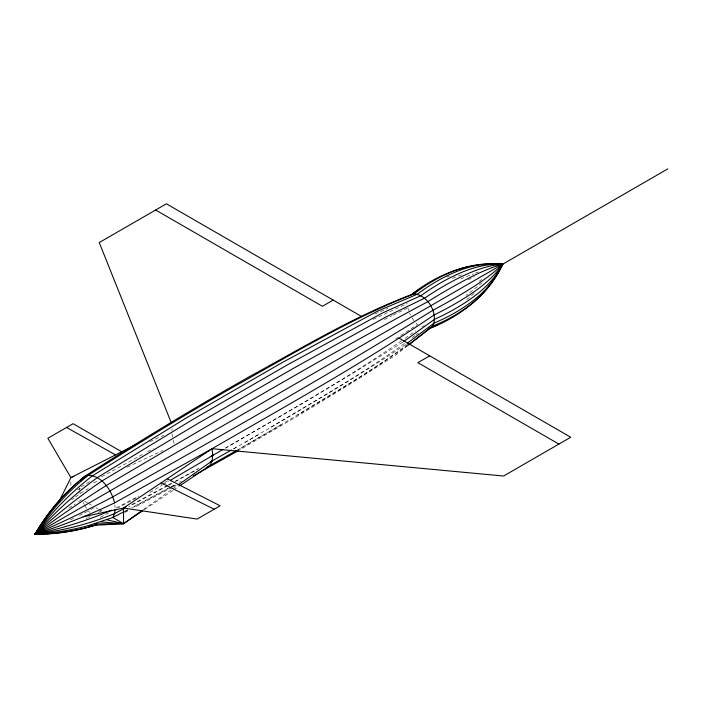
<?xml version="1.0" encoding="UTF-8"?>
<svg xmlns="http://www.w3.org/2000/svg" width="703" height="703" viewBox="0 0 703 703"><rect width="100%" height="100%" fill="white"/><g stroke="black" fill="none" stroke-linecap="round" stroke-linejoin="round"><path stroke-width="0.53" stroke-dasharray="3.52 2.64" d="M171.945 430.649L172.173 428.751M407.652 345.797L394.875 355.648L348.547 385.033L301.754 413.636L239.248 450.166M407.986 345.12C353.547 383.478 295.251 416.202 237.807 449.858L281.464 424.594M407.749 344.189C373.056 370.771 334.514 391.799 297.51 414.946M405.569 344.514C353.618 379.444 299.232 410.745 245.162 442.292M404.383 343.459C361.289 374.892 314.434 400.789 268.898 428.479M412.266 337.651L414.893 335.709M415.772 335.067L418.399 333.134M402.766 342.168L354.259 372.414L307.747 400.394L225.672 447.925M143.201 509.745L171.822 489.464M172.71 488.831L177.182 485.659M401.615 340.753C344.971 379.734 284.838 413.426 225.54 448.171M405.139 338.275L415.71 330.832M144.466 509.587L172.692 490.589M173.597 489.982L179.063 486.3M395.727 338.987L417.468 324.54L416.158 323.152M81.284 486.784L90.423 481.098M75.441 496.907A300.366 122.621 -11.6 0 1 80.072 493.611L88.306 488.603M149.827 492.469L162.042 485.237M162.982 484.683L168.615 481.353M233.756 448.822L259.864 433.804M233.273 449.006L236.041 447.442M93.982 507.821L88.393 510.958L89.835 512.469M199.063 468.145L174.845 481.432M175.645 481.441L197.587 469.296M160.952 484.464L163.799 482.899M164.748 482.381L167.595 480.808M98.35 512.425L102.111 510.369M77.594 489.886L80.476 488.321M101.566 476.819L142.797 454.331M147.595 451.721L153.351 448.584M167.367 485.501L129.73 505.589M168.307 484.991L173.905 481.933M167.999 485.615L128.798 506.74M168.957 485.096L171.822 483.541M136.259 497.97L118.218 507.724M170.073 487.302L131.663 507.698M171.005 486.801L174.731 484.78M179.397 482.267L181.26 481.256M168.008 488.69L132.375 507.698M171.848 486.608L174.731 485.052M172.103 487.425L134.335 507.522M173.07 486.898L176.936 484.815M116.153 508.058L138.886 495.879M100.186 517.364L109.677 512.294M125.064 511.125L127.893 509.657M124.642 511.731L128.517 509.728M124.589 512.566L128.491 510.545M384.453 319.452L392.248 315.585M393.223 315.102L406.861 308.327M93.596 482.917L98.534 480.597M127.173 467.196L162.718 450.553M373.161 319.355L388.794 312.114M389.778 311.657L407.371 303.503M149.836 441.633L163.834 435.254M374.936 314.083L387.898 308.415M84.668 501.248L87.48 502.873M88.42 503.418L92.172 505.58M95.924 507.751L97.805 508.831M98.745 509.376L102.497 511.538M411.923 317.765L414.181 321.069M84.694 505.536L87.163 509.148M409.629 313.336L410.49 315.137M83.279 502.583L84.219 504.552M407.837 307.844L408.654 310.594M173.105 440.087L174.274 444.015M172.059 433.777L172.411 437.038M114.8 504.763L115.107 507.61M79.457 487.917L79.659 489.815M79.764 490.764L80.072 493.611M70.88 481.871L70.88 487.179M90.116 516.705A300.366 122.63 -48.4 0 1 88.402 517.487M87.541 517.874A300.366 122.63 -48.4 0 1 85.836 518.629M87.559 511.389A300.366 63.481 -38.8 0 1 83.411 513.515M82.427 514.016A300.366 63.481 -38.8 0 1 79.492 515.484M73.718 518.304A300.366 63.481 -38.8 0 1 69.948 520.088M69.026 508.067A300.366 63.472 -21.2 0 1 75.3 503.866M78.701 501.652A300.366 63.472 -21.2 0 1 81.856 499.622M71.697 499.666A300.366 122.621 -11.6 0 1 73.929 498.005M424.252 325.665A225.742 130.327 -60 0 1 421.809 326.763M474.156 293.45A168.843 97.48 -60 0 1 465.377 300.62M482.091 282.729A168.843 68.929 -48.4 0 1 465.896 295.409M481.792 279.495A168.843 35.677 -38.8 0 1 479.305 281.244M468.128 279.812A168.843 35.677 -21.2 0 1 474.428 276.806M460.799 278.95A168.843 68.929 -11.6 0 1 473.55 273.845M475.413 273.142A168.843 68.929 -11.6 0 1 478.242 272.105M452.504 278.318A168.843 97.48 0 0 1 464.006 273.985M447.038 277.061A168.843 119.387 15 0 1 449.542 276.033"/><path stroke-width="1.05" d="M115.09 509.561L114.598 513.55L112.814 517.496L88.2 525.668A300.366 236.893 35.1 0 1 35.15 534.139A300.366 173.413 0 0 1 36.767 531.661M179.968 485.685L210.012 465.465L212.06 460.948L212.754 455.236L212.06 448.716C286.842 405.411 362.704 363.592 434.164 314.9A225.742 92.155 -11.6 0 0 473.374 292.272A168.843 68.929 -11.6 0 0 502.636 264.249A168.843 137.858 60 0 0 498.998 264.064M80.959 480.957L81.856 478.98L84.694 476.353C138.456 441.642 193.22 408.478 248.897 376.931C302.193 347.906 354.374 316.095 411.36 294.68L414.181 293.81A225.742 178.035 84.9 0 1 453.391 271.173A168.843 133.157 84.9 0 1 502.636 264.249A168.843 137.858 60 0 1 494.552 278.3M58.947 501.687L70.88 477.627L136.364 444.296M408.496 345.138L432.802 326.06A225.742 178.035 35.1 0 0 472.012 303.424A168.843 133.157 35.1 0 0 502.636 264.249A168.843 133.157 35.1 0 0 498.779 264.266M408.838 344.47L432.802 326.06C438.435 313.353 428.004 295.286 414.181 293.81C349.417 318.969 289.996 355.621 229.389 389.207C181.726 416.756 134.712 445.438 88.393 475.21L84.694 476.353A300.366 245.25 60 0 0 35.15 534.139A300.366 212.394 -75 0 0 44.351 533.937M407.301 343.213L434.164 323.046A225.742 159.625 15 0 0 473.374 300.418A168.843 119.387 15 0 0 502.636 264.249A168.843 119.387 15 0 0 498.638 264.574M403.654 341.526L434.63 319.241A225.742 130.327 0 0 0 473.831 296.613A168.843 97.48 0 0 0 502.636 264.249A168.843 119.387 -75 0 0 456.678 271.499A225.742 159.625 -75 0 0 417.468 294.135L377.608 311.148L281.982 362.695L186.998 417.538L92.708 475.632A300.366 212.394 -75 0 0 35.15 534.139A300.366 173.421 -60 0 0 39.096 533.911M141.417 511.011L123.535 523.691L88.2 525.668M178.079 485.026L212.06 460.948L231.428 450.043M142.647 510.817L123.535 523.691L94.492 523.867M83.095 516.872L123.535 508.023L212.06 448.716L503.585 476.028L570.748 437.248L399.506 338.38M85.529 476.634L81.856 478.98A300.366 236.893 35.1 0 0 80.274 480.272M100.696 521.907L123.535 523.691L123.535 508.023L126.347 506.353M170.495 480.237L222.904 449.489M333.169 300.084L322.413 306.288L155.635 210.004M667.85 168.861L35.15 534.139A300.366 212.394 15 0 1 47.444 515.642M429.735 355.832L417.881 362.678L558.894 444.094M236.832 450.377L206.304 467.504M238.299 450.711L193.299 475.878M212.06 448.716L114.598 502.865A300.366 122.621 -11.6 0 1 35.15 534.139A300.366 122.621 -11.6 0 1 36.811 532.092M210.9 456.273L212.754 455.236M210.197 461.976L212.06 460.948M124.062 508.577L114.598 513.55A300.366 212.394 15 0 1 35.15 534.139A300.366 236.893 35.1 0 1 78.701 481.573M124.123 511.617L112.814 517.496L123.535 523.691L106.803 519.781M73.885 476.265L70.88 477.627L47.866 438.268L73.094 423.698L121.707 451.757M428.76 328.653L430.64 328.073A225.742 184.318 60 0 0 469.841 305.436A168.843 137.858 60 0 0 493.559 279.785M123.535 508.023L197.104 519.086L220.118 505.8L167.2 478.769M161.128 482.838L214.169 509.227M66.557 427.477L115.538 454.894M361.228 316.28L166.4 203.8L99.237 242.57L171.304 422.837M114.598 502.865C111.469 490.378 102.471 476.063 88.393 475.21A300.366 236.893 84.9 0 0 35.15 534.139A300.366 245.25 60 0 0 96.109 524.921M111.733 510.088A300.366 173.413 0 0 1 35.15 534.139A300.366 173.421 -60 0 1 97.33 477.601L192.288 419.788L287.281 364.945L382.239 313.116L421 295.638A225.742 130.327 -60 0 1 460.201 273.001A168.843 97.48 -60 0 1 502.636 264.249A168.843 133.157 84.9 0 1 500.193 268.388M96.68 524.71A300.366 236.893 84.9 0 1 35.15 534.139A300.366 122.63 -48.4 0 1 101.961 480.975L197.587 423.654L292.58 368.811L386.861 316.491L424.524 298.213A225.742 92.155 -48.4 0 1 463.734 275.576A168.843 68.929 -48.4 0 1 502.636 264.249A168.843 119.387 -75 0 1 500.923 266.718M59.184 532.496A300.366 212.394 -75 0 1 55.467 532.979M51.75 533.384A300.366 212.394 -75 0 1 47.127 533.77M37.883 530.018A300.366 173.413 0 0 1 39.025 528.375M49.175 513.418A300.366 212.394 15 0 1 50.352 511.951M438.048 324.461A225.742 178.035 84.9 0 1 429.533 328.248M411.36 294.68A225.742 184.318 60 0 1 450.561 272.043A168.843 137.858 60 0 1 470.404 266.27M500.65 266.604A168.843 97.48 -60 0 0 502.636 264.249A168.843 97.48 0 0 0 500.606 264.6M471.485 266.059A168.843 137.858 60 0 1 474.086 265.602M475.826 265.33A168.843 137.858 60 0 1 478.453 264.961M481.098 264.653A168.843 137.858 60 0 1 484.639 264.337M412.134 294.416A225.742 178.035 35.1 0 1 418.188 290.067M432.802 310.322C327.976 375.569 220.25 436.036 112.814 496.854A300.366 63.472 -21.2 0 1 35.15 534.139A300.366 63.481 -38.8 0 1 106.276 485.527C212.666 422.898 318.898 359.839 427.811 301.675A225.742 47.707 -38.8 0 1 467.02 279.047A168.843 35.677 -38.8 0 1 502.636 264.249A168.843 35.677 -21.2 0 1 472.012 287.685A225.742 47.699 -21.2 0 1 432.802 310.322"/></g></svg>
